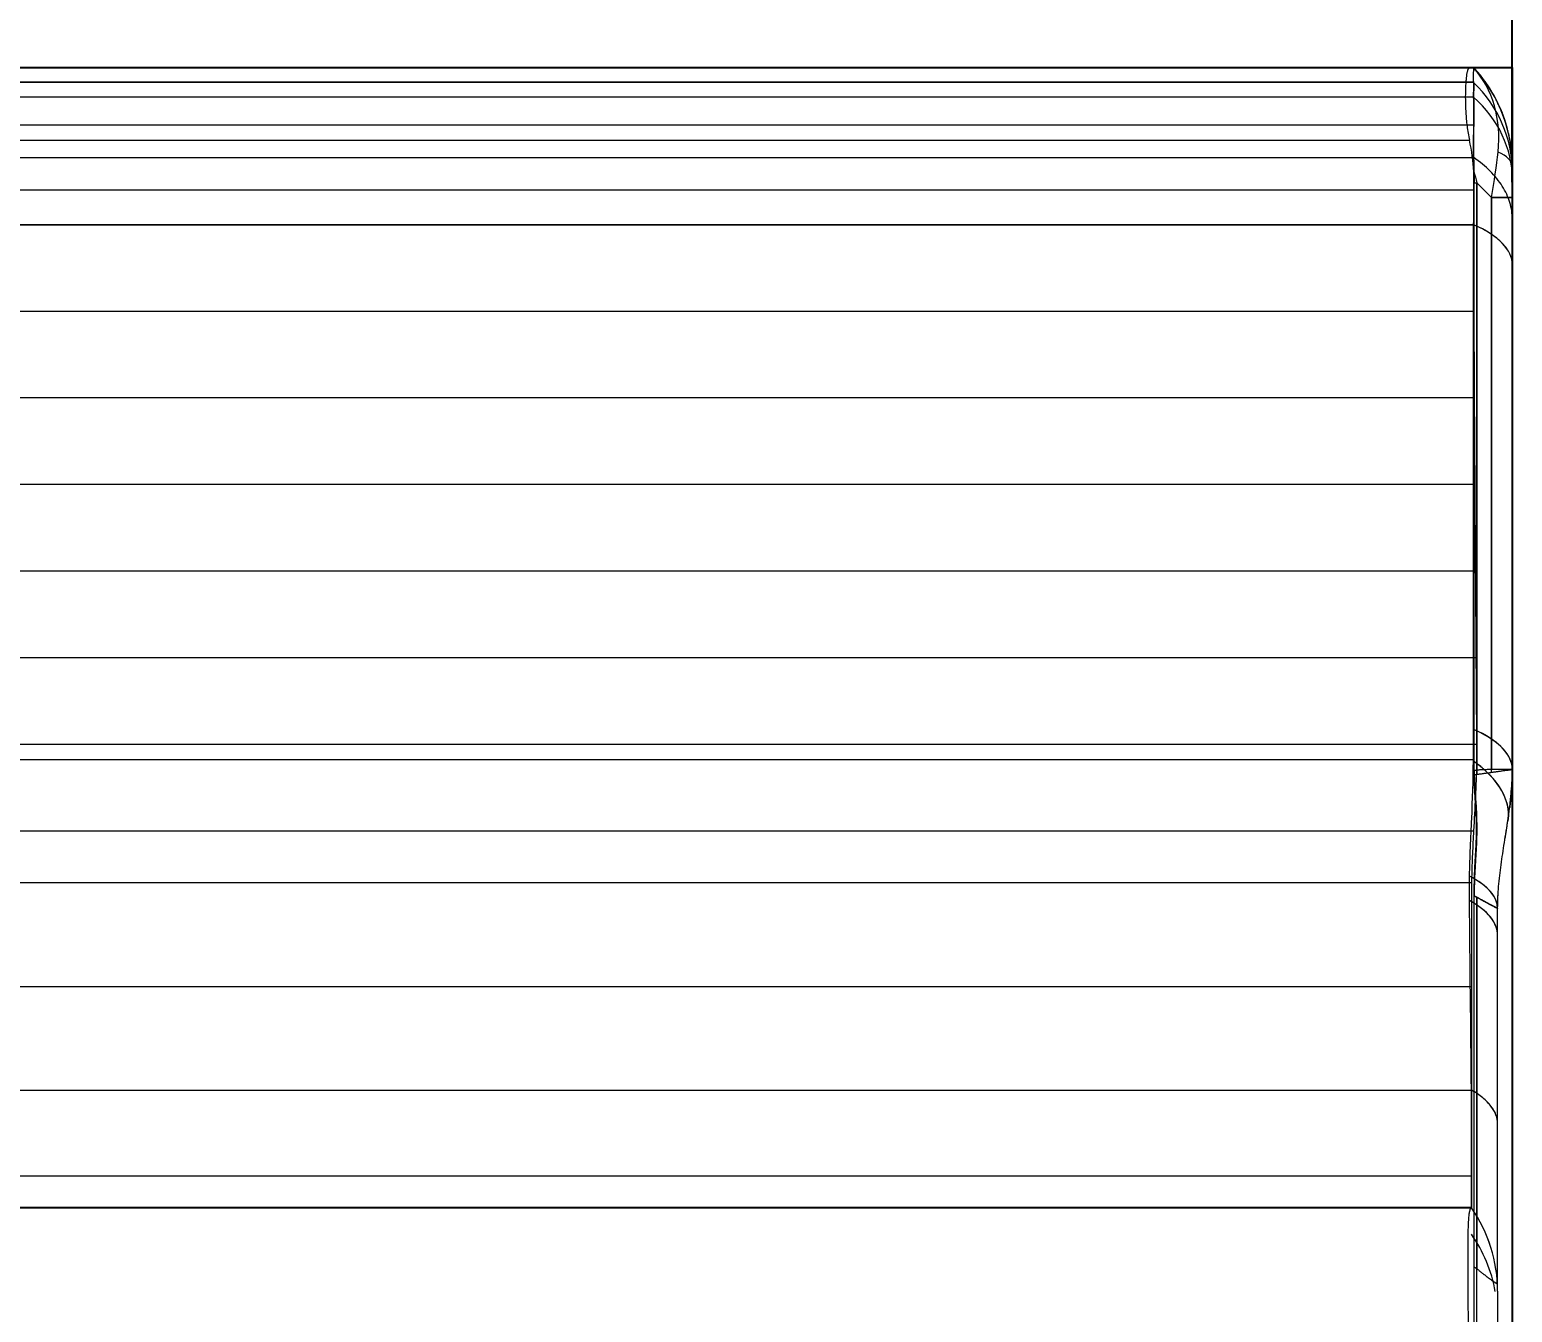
# Model space of a CAD drawing. Header units: millimetres. Extents: x 107797 to 108294, y 9317 to 9593.
# Drawn here: x 108162.21 to 108182.61, y 9541.03 to 9558.68 of the extents above; entities that cross this region are included whole.
import ezdxf

# ---------------------------------------------------------------- set-up
doc = ezdxf.new("R2010")
doc.units = ezdxf.units.MM
doc.linetypes.add('DASHED', pattern=[0])
doc.layers.add('DIM', color=4, linetype='Continuous')
doc.layers.add('PUNCH', color=2, linetype='Continuous')
doc.styles.get("Standard").update_dxf_attribs({"font": 'txt.shx', "width": 0.85, "bigfont": 'ctxt.shx'})
doc.dimstyles.new('T-2-WX', dxfattribs={"dimtxt": 2, "dimasz": 2, "dimexe": 0.5, "dimexo": 0.5, "dimgap": 0.5, "dimtad": 1, "dimtxsty": 'Standard', "dimblk": 'OPEN30', "dimcen": 0, "dimazin": 3, "dimtfac": 1, "dimtmove": 0, "dimatfit": 3, "dimldrblk": 'OPEN30', "dimlwd": -1, "dimlwe": -1})

# ---------------------------------------------------------------- blocks, each defined once
blk = doc.blocks.new('*D7580')
at = {"layer": 'Defpoints', "color": 0}
for p in [(108182.606, 9579.236), (108101.004, 9558.158), (108182.606, 9556.079)]:
    blk.add_point(p, dxfattribs=at)
at = {"layer": 'DIM', "color": 0}
for p, q in [((108101.004, 9558.658), (108101.004, 9579.736)), ((108182.606, 9556.579), (108182.606, 9579.736)), ((108103.004, 9579.236), (108180.606, 9579.236))]:
    blk.add_line(p, q, dxfattribs=at)
at = {"layer": 'DIM', "color": 0, "insert": (108139.787, 9580.926), "char_height": 2, "attachment_point": 5}
blk.add_mtext('81,6', dxfattribs=at)
blk = doc.blocks.new('_Open30')

msp = doc.modelspace()

# ---------------------------------------------------------------- linework, layer by layer
at = {"layer": 'DIM', "color": 8}
msp.add_lwpolyline([(108101.004, 9482.1), (108101.004, 9558.158), (108182.606, 9558.158), (108182.606, 9482.1)], close=True, dxfattribs=at)
at = {"layer": 'PUNCH', "color": 11, "linetype": 'Continuous', "lineweight": 13}
for p, q in [((108101.004, 9558.158), (108182.074, 9558.158)), ((108101.004, 9557.753), (108182.074, 9557.753)), ((108182.606, 9555.445), (108182.606, 9556.069)), ((108182.074, 9549.053), (108182.074, 9555.995)), ((108182.606, 9548.503), (108182.606, 9555.445)), ((108101.004, 9548.641), (108182.07, 9548.641)), ((108182.404, 9543.63), (108182.404, 9546.221)), ((108101.004, 9544.092), (108182.044, 9544.092)), ((108101.004, 9542.471), (108182.04, 9542.471)), ((108182.404, 9541.326), (108182.404, 9541.326))]:
    msp.add_line(p, q, dxfattribs=at)
at = {"layer": 'PUNCH', "color": 11, "linetype": 'DASHED', "lineweight": 13}
for p, q in [((108182.076, 9558.152), (108182.076, 9558.152)), ((108182.575, 9557.151), (108182.574, 9557.155)), ((108182.606, 9556.799), (108182.606, 9556.799)), ((108182.081, 9548.43), (108182.081, 9556.572)), ((108101.004, 9554.807), (108182.079, 9554.807)), ((108101.004, 9553.617), (108182.086, 9553.617)), ((108101.004, 9552.426), (108182.094, 9552.426)), ((108101.004, 9551.235), (108182.102, 9551.235)), ((108101.004, 9550.044), (108182.11, 9550.044)), ((108101.004, 9548.852), (108182.117, 9548.852)), ((108101.004, 9547.66), (108182.073, 9547.66)), ((108182.081, 9533.32), (108182.081, 9546.765)), ((108182.039, 9542.478), (108101.004, 9542.478)), ((108182.039, 9542.471), (108182.041, 9542.471)), ((108182.044, 9542.471), (108182.04, 9542.471))]:
    msp.add_line(p, q, dxfattribs=at)
at = {"layer": 'PUNCH', "color": 155, "linetype": 'Continuous', "lineweight": 13}
for p, q in [((108101.004, 9557.371), (108182.075, 9557.371)), ((108101.004, 9556.919), (108182.074, 9556.919)), ((108101.004, 9556.477), (108182.075, 9556.477)), ((108101.004, 9555.995), (108182.074, 9555.995)), ((108101.004, 9542.911), (108182.043, 9542.911))]:
    msp.add_line(p, q, dxfattribs=at)
at = {"layer": 'PUNCH', "color": 155, "linetype": 'DASHED', "lineweight": 13}
for p, q in [((108101.004, 9557.158), (108182.016, 9557.158)), ((108101.004, 9557.158), (108182.016, 9557.158)), ((108101.004, 9556.921), (108182.074, 9556.921)), ((108101.004, 9556.475), (108182.075, 9556.475)), ((108182.081, 9556.572), (108182.119, 9556.572)), ((108182.081, 9556.572), (108182.119, 9556.572)), ((108182.119, 9556.572), (108182.321, 9556.37)), ((108182.119, 9548.493), (108182.119, 9556.572)), ((108182.119, 9556.572), (108182.119, 9548.435)), ((108182.321, 9556.37), (108182.119, 9556.572)), ((108182.321, 9556.37), (108182.606, 9556.37)), ((108182.321, 9556.37), (108182.321, 9548.503)), ((108182.321, 9548.463), (108182.321, 9556.37)), ((108182.606, 9556.37), (108182.321, 9556.37)), ((108182.606, 9556.062), (108182.606, 9556.072)), ((108101.004, 9555.997), (108182.074, 9555.997)), ((108101.004, 9546.946), (108182.045, 9546.946)), ((108182.119, 9533.322), (108182.119, 9546.745)), ((108182.119, 9546.744), (108182.119, 9541.634)), ((108101.004, 9545.515), (108182.045, 9545.515)), ((108101.004, 9544.091), (108182.044, 9544.091)), ((108101.004, 9542.911), (108182.043, 9542.911)), ((108101.004, 9542.477), (108182.04, 9542.477))]:
    msp.add_line(p, q, dxfattribs=at)
at = {"layer": 'PUNCH', "color": 11, "linetype": 'Continuous', "lineweight": 13}
for centre, start, end in [((108180.606, 9556.799), 10.5055, 42.7902), ((108180.404, 9541.325), 360, 34.9507)]:
    msp.add_arc(centre, 2, start, end, dxfattribs=at)
at = {"layer": 'PUNCH', "color": 11, "linetype": 'DASHED', "lineweight": 13, "extrusion": (0, -3.8973e-06, 1)}
msp.add_arc((108180.404, 9540.965, 0.22), 2, 10.2328, 34.9419, dxfattribs=at)
at = {"layer": 'PUNCH', "color": 155, "linetype": 'DASHED', "lineweight": 13}
for centre, major_axis, ratio, start_param, end_param in [((108180.606, 9556.799), (-1.414, -1.414), 0.804109, 2.356194, 3.094345), ((108180.606, 9556.799), (-1.414, -1.414), 0.804109, 2.356194, 3.094345), ((108180.606, 9556.621), (-2, 0), 0.831877, 3.141593, 3.888378), ((108180.606, 9556.062), (-2, 0), 0.629325, 3.874744, 3.888385), ((108181.806, 9555.599), (-0.537, -2.28), 0.148846, 1.950782, 2.264348), ((108181.806, 9555.599), (-0.537, -2.28), 0.148846, 1.950782, 2.264348), ((108181.806, 9556.799), (-0.8, 0), 0.373513, 3.141593, 3.856526), ((108181.806, 9556.799), (-0.8, 0), 0.373513, 3.141593, 3.856526), ((108183.405, 9554), (-1.532, 4.303), 0.097939, 0.849419, 0.895481), ((108183.405, 9554), (-1.531, 4.302), 0.097936, 0.84952, 0.895576), ((108180.606, 9555.445), (-2, 0), 0.404867, 3.141593, 3.888399), ((108180.606, 9548.503), (-2, 0), 0.404867, 3.141593, 3.856041), ((108180.404, 9546.591), (-2, 0), 0.374887, 3.141592, 3.749121), ((108180.404, 9546.221), (-2, 0), 0.404867, 3.141593, 3.751718)]:
    msp.add_ellipse(centre, major_axis=major_axis, ratio=ratio, start_param=start_param, end_param=end_param, dxfattribs=at)
at = {"layer": 'PUNCH', "color": 11, "linetype": 'DASHED', "lineweight": 13}
for centre, major_axis, ratio, start_param, end_param in [((108180.606, 9556.799), (-1.865, -0.724), 1, 3.474664, 3.51847), ((108180.606, 9556.727), (-2, 0), 0.902322, 3.141593, 3.888399), ((108178.969, 9558.436), (-2.771, 2.771), 0.510274, 3.659502, 3.817139), ((108178.969, 9558.436), (-2.771, 2.771), 0.510274, 3.659487, 3.817143), ((108180.606, 9556.799), (-1.865, -0.724), 1, 2.900688, 2.925421), ((108180.581, 9327.83), (-0.018, -333.983), 0.006069, 2.313174, 2.318021), ((108180.61, 9362.359), (-0.002, 284.424), 0.00702, 5.444248, 5.44989), ((108180.606, 9378.243), (0, -260.487), 0.007679, 2.297099, 2.303232), ((108180.611, 9386.524), (-0.003, 248.239), 0.008037, 5.431501, 5.437898), ((108180.605, 9387.178), (-0.001, -246.984), 0.008102, 2.285417, 2.290844), ((108180.568, 9548.104), (-1.979, 0.29), 0.513016, 3.141592, 3.8944), ((108180.404, 9541.326), (-2, 0), 1, 3.141599, 3.751439)]:
    msp.add_ellipse(centre, major_axis=major_axis, ratio=ratio, start_param=start_param, end_param=end_param, dxfattribs=at)
at = {"layer": 'PUNCH', "color": 155, "linetype": 'Continuous', "lineweight": 13}
for centre, major_axis, ratio, end_param in [((108180.606, 9548.503), (2, 0), 0.404867, 0.746815), ((108180.568, 9548.104), (1.979, -0.29), 0.512947, 0.787008), ((108180.404, 9546.591), (2, 0), 0.374938, 0.632399), ((108180.404, 9546.221), (2, 0), 0.404867, 0.633374)]:
    msp.add_ellipse(centre, major_axis=major_axis, ratio=ratio, start_param=0, end_param=end_param, dxfattribs=at)
at = {"layer": 'PUNCH', "color": 11, "linetype": 'Continuous', "lineweight": 13}
msp.add_ellipse((108180.404, 9465.415), major_axis=(0, -137.333), ratio=0.014564, start_param=2.180828, end_param=2.20419, dxfattribs=at)
at = {"layer": 'PUNCH', "color": 11, "linetype": 'DASHED', "lineweight": 13}
for points, knots in [([(108182.033, 9558.158), (108182.021, 9558.158), (108182.01, 9558.152), (108181.998, 9558.133), (108181.994, 9558.125), (108181.989, 9558.111), (108181.987, 9558.106), (108181.984, 9558.095), (108181.983, 9558.089), (108181.976, 9558.057), (108181.972, 9558.027), (108181.968, 9557.981), (108181.967, 9557.972), (108181.966, 9557.952), (108181.965, 9557.942), (108181.963, 9557.911), (108181.962, 9557.889), (108181.96, 9557.819), (108181.959, 9557.769), (108181.96, 9557.7), (108181.96, 9557.686), (108181.961, 9557.657), (108181.962, 9557.614), (108181.965, 9557.541), (108181.97, 9557.479), (108181.976, 9557.416), (108181.979, 9557.384), (108181.991, 9557.287), (108182.002, 9557.223), (108182.016, 9557.158)], [0, 0, 0, 0, 0.125, 0.125, 0.1875, 0.1875, 0.21875, 0.21875, 0.25, 0.25, 0.375, 0.375, 0.40625, 0.40625, 0.4375, 0.4375, 0.5, 0.5, 0.625, 0.625, 0.65625, 0.65625, 0.6875, 0.75, 0.8125, 0.8125, 0.875, 0.875, 1, 1, 1, 1]), ([(108182.575, 9557.153), (108182.558, 9557.246), (108182.535, 9557.338), (108182.475, 9557.518), (108182.439, 9557.606), (108182.354, 9557.776), (108182.306, 9557.858), (108182.198, 9558.014), (108182.138, 9558.088), (108182.074, 9558.158)], [0, 0, 0, 0, 0.25, 0.25, 0.5, 0.5, 0.75, 0.75, 1, 1, 1, 1]), ([(108182.075, 9557.72), (108182.075, 9557.672), (108182.075, 9557.621), (108182.075, 9557.505), (108182.075, 9557.438), (108182.073, 9557.231), (108182.072, 9557.082), (108182.074, 9556.921)], [0, 0, 0, 0, 0.215904, 0.215904, 0.477269, 0.477269, 1, 1, 1, 1]), ([(108182.114, 9548.586), (108182.111, 9548.432), (108182.105, 9548.277), (108182.09, 9547.969), (108182.082, 9547.815), (108182.073, 9547.66)], [0, 0, 0, 0, 0.5, 0.5, 1, 1, 1, 1]), ([(108182.081, 9548.491), (108182.082, 9548.419), (108182.085, 9548.347), (108182.093, 9548.203), (108182.099, 9548.131), (108182.108, 9547.988), (108182.112, 9547.916), (108182.116, 9547.772), (108182.117, 9547.7), (108182.115, 9547.556), (108182.113, 9547.484), (108182.105, 9547.34), (108182.101, 9547.268), (108182.092, 9547.124), (108182.088, 9547.052), (108182.084, 9546.944), (108182.083, 9546.908), (108182.082, 9546.835), (108182.081, 9546.799), (108182.081, 9546.763)], [0, 0, 0, 0, 0.125, 0.125, 0.25, 0.25, 0.375, 0.375, 0.5, 0.5, 0.625, 0.625, 0.75, 0.75, 0.875, 0.875, 0.9375, 0.9375, 1, 1, 1, 1]), ([(108182.606, 9548.493), (108182.606, 9548.493), (108182.606, 9548.495), (108182.606, 9548.496), (108182.606, 9548.498), (108182.606, 9548.498), (108182.606, 9548.499), (108182.606, 9548.5), (108182.606, 9548.501), (108182.606, 9548.502), (108182.606, 9548.503), (108182.606, 9548.504)], [0, 0, 0, 0, 0.086685, 0.24461, 0.294632, 0.346513, 0.40971, 0.488909, 0.623332, 0.793239, 1, 1, 1, 1]), ([(108182.081, 9546.763), (108182.081, 9546.798), (108182.082, 9546.833), (108182.083, 9546.902), (108182.083, 9546.937), (108182.086, 9547.041), (108182.089, 9547.111), (108182.096, 9547.25), (108182.101, 9547.319), (108182.108, 9547.458), (108182.111, 9547.528), (108182.114, 9547.667), (108182.114, 9547.736), (108182.11, 9547.875), (108182.106, 9547.944), (108182.097, 9548.083), (108182.092, 9548.152), (108182.084, 9548.291), (108182.081, 9548.36), (108182.081, 9548.43)], [0, 0, 0, 0, 0.0625, 0.0625, 0.125, 0.125, 0.25, 0.25, 0.375, 0.375, 0.5, 0.5, 0.625, 0.625, 0.75, 0.75, 0.875, 0.875, 1, 1, 1, 1]), ([(108182.502, 9547.525), (108182.503, 9547.532), (108182.507, 9547.56), (108182.515, 9547.606), (108182.524, 9547.664), (108182.533, 9547.721), (108182.541, 9547.776), (108182.549, 9547.83), (108182.557, 9547.882), (108182.563, 9547.932), (108182.57, 9547.981), (108182.576, 9548.029), (108182.581, 9548.074), (108182.585, 9548.119), (108182.59, 9548.161), (108182.593, 9548.203), (108182.596, 9548.242), (108182.599, 9548.28), (108182.601, 9548.317), (108182.603, 9548.352), (108182.604, 9548.376), (108182.604, 9548.389), (108182.604, 9548.39)], [0, 0, 0, 0, 0.026365, 0.095879, 0.163564, 0.229396, 0.293365, 0.355467, 0.415708, 0.474097, 0.530641, 0.58535, 0.638228, 0.689276, 0.738487, 0.785856, 0.831376, 0.875044, 0.916857, 0.956818, 0.994928, 1, 1, 1, 1]), ([(108182.58, 9548.067), (108182.58, 9548.066), (108182.58, 9548.065), (108182.576, 9548.036), (108182.573, 9548.008), (108182.57, 9547.981)], [0, 0, 0, 0, 0.037403, 0.037403, 1, 1, 1, 1]), ([(108182.073, 9547.66), (108182.068, 9547.554), (108182.062, 9547.447), (108182.052, 9547.233), (108182.049, 9547.126), (108182.046, 9547.019)], [0, 0, 0, 0, 0.5, 0.5, 1, 1, 1, 1]), ([(108182.044, 9544.091), (108182.044, 9543.971), (108182.043, 9543.856), (108182.043, 9543.635), (108182.043, 9543.53), (108182.043, 9543.405), (108182.043, 9543.381), (108182.043, 9543.332), (108182.043, 9543.308), (108182.043, 9543.238), (108182.043, 9543.193), (108182.043, 9543.063), (108182.043, 9542.984), (108182.043, 9542.911)], [0, 0, 0, 0, 0.25, 0.25, 0.5, 0.5, 0.5625, 0.5625, 0.625, 0.625, 0.75, 0.75, 1, 1, 1, 1]), ([(108182.043, 9542.911), (108182.043, 9542.839), (108182.043, 9542.776), (108182.043, 9542.667), (108182.043, 9542.621), (108182.043, 9542.574), (108182.043, 9542.566), (108182.044, 9542.549), (108182.044, 9542.541), (108182.044, 9542.52), (108182.044, 9542.508), (108182.044, 9542.48), (108182.044, 9542.471), (108182.044, 9542.471)], [0, 0, 0, 0, 0.25, 0.25, 0.5, 0.5, 0.5625, 0.5625, 0.625, 0.625, 0.75, 0.75, 1, 1, 1, 1]), ([(108182.081, 9541.661), (108182.085, 9541.658), (108182.094, 9541.652), (108182.106, 9541.643), (108182.114, 9541.638), (108182.118, 9541.635)], [0, 0, 0, 0, 0.333924, 0.667275, 1, 1, 1, 1]), ([(108182.404, 9541.42), (108182.404, 9541.42), (108182.404, 9541.42), (108182.404, 9541.42), (108182.403, 9541.421), (108182.401, 9541.422), (108182.399, 9541.423), (108182.397, 9541.424), (108182.394, 9541.426), (108182.391, 9541.428), (108182.388, 9541.43), (108182.384, 9541.433), (108182.38, 9541.436), (108182.375, 9541.439), (108182.371, 9541.442), (108182.365, 9541.446), (108182.36, 9541.45), (108182.354, 9541.454), (108182.347, 9541.458), (108182.341, 9541.463), (108182.334, 9541.468), (108182.326, 9541.473), (108182.319, 9541.479), (108182.311, 9541.485), (108182.303, 9541.491), (108182.294, 9541.497), (108182.285, 9541.503), (108182.276, 9541.51), (108182.266, 9541.517), (108182.257, 9541.525), (108182.247, 9541.533), (108182.236, 9541.54), (108182.225, 9541.549), (108182.215, 9541.557), (108182.203, 9541.566), (108182.192, 9541.575), (108182.18, 9541.584), (108182.168, 9541.594), (108182.156, 9541.603), (108182.144, 9541.614), (108182.131, 9541.624), (108182.123, 9541.631), (108182.118, 9541.635)], [0, 0, 0, 0, 0.02459, 0.049098, 0.073536, 0.097914, 0.122241, 0.146529, 0.170787, 0.195024, 0.219251, 0.243476, 0.26771, 0.29196, 0.316236, 0.340546, 0.364899, 0.389303, 0.413766, 0.438292, 0.462884, 0.487544, 0.512273, 0.537074, 0.561949, 0.586901, 0.611934, 0.63705, 0.662253, 0.687547, 0.712936, 0.738423, 0.764014, 0.789714, 0.815527, 0.841459, 0.867516, 0.893707, 0.920043, 0.946534, 0.973185, 1, 1, 1, 1])]:
    msp.add_open_spline(points, degree=3, knots=knots, dxfattribs=at)
at = {"layer": 'PUNCH', "color": 11, "linetype": 'Continuous', "lineweight": 13}
for points, knots in [([(108182.074, 9557.957), (108182.072, 9558.012), (108182.072, 9558.056), (108182.074, 9558.104), (108182.075, 9558.118), (108182.076, 9558.139), (108182.076, 9558.147), (108182.076, 9558.152)], [0, 0, 0, 0, 0.5, 0.5, 0.75, 0.75, 1, 1, 1, 1]), ([(108182.075, 9557.371), (108182.075, 9557.441), (108182.075, 9557.507), (108182.076, 9557.635), (108182.075, 9557.695), (108182.074, 9557.753)], [0, 0, 0, 0, 0.5, 0.5, 1, 1, 1, 1]), ([(108182.606, 9556.069), (108182.606, 9556.147), (108182.595, 9556.224), (108182.549, 9556.377), (108182.514, 9556.452), (108182.423, 9556.597), (108182.367, 9556.667), (108182.235, 9556.799), (108182.159, 9556.861), (108182.075, 9556.918)], [0, 0, 0, 0, 0.25, 0.25, 0.5, 0.5, 0.75, 0.75, 1, 1, 1, 1]), ([(108182.606, 9556.799), (108182.606, 9556.798), (108182.606, 9556.797), (108182.606, 9556.792), (108182.606, 9556.789), (108182.606, 9556.785), (108182.606, 9556.782), (108182.606, 9556.78), (108182.606, 9556.78), (108182.606, 9556.779), (108182.606, 9556.779), (108182.606, 9556.778), (108182.606, 9556.776), (108182.606, 9556.771), (108182.606, 9556.767), (108182.606, 9556.752), (108182.606, 9556.742), (108182.606, 9556.719), (108182.606, 9556.707), (108182.606, 9556.669), (108182.606, 9556.641), (108182.606, 9556.581), (108182.606, 9556.549), (108182.606, 9556.482), (108182.606, 9556.448), (108182.606, 9556.377), (108182.606, 9556.34), (108182.606, 9556.231), (108182.606, 9556.156), (108182.606, 9556.079)], [0, 0, 0, 0, 0.031588, 0.031588, 0.063175, 0.063175, 0.078969, 0.082917, 0.082917, 0.084892, 0.084892, 0.086866, 0.094763, 0.094763, 0.12635, 0.12635, 0.189526, 0.189526, 0.252701, 0.252701, 0.379051, 0.379051, 0.505402, 0.505402, 0.631752, 0.631752, 0.758102, 0.758102, 1, 1, 1, 1]), ([(108182.07, 9548.641), (108182.071, 9548.71), (108182.072, 9548.779), (108182.074, 9548.916), (108182.074, 9548.985), (108182.074, 9549.053)], [0, 0, 0, 0, 0.5, 0.5, 1, 1, 1, 1]), ([(108182.018, 9547.034), (108182.02, 9547.166), (108182.024, 9547.298), (108182.035, 9547.562), (108182.041, 9547.694), (108182.059, 9548.09), (108182.069, 9548.354), (108182.07, 9548.618)], [0, 0, 0, 0, 0.25, 0.25, 0.5, 0.5, 1, 1, 1, 1]), ([(108182.547, 9547.814), (108182.555, 9547.868), (108182.562, 9547.923), (108182.573, 9548.007), (108182.576, 9548.035), (108182.583, 9548.092), (108182.586, 9548.121), (108182.594, 9548.207), (108182.598, 9548.265), (108182.603, 9548.354), (108182.605, 9548.398), (108182.606, 9548.451), (108182.606, 9548.473), (108182.606, 9548.488), (108182.606, 9548.496), (108182.606, 9548.503)], [0, 0, 0, 0, 0.25, 0.25, 0.375, 0.375, 0.5, 0.5, 0.75, 0.75, 0.875, 0.9375, 0.96875, 0.96875, 1, 1, 1, 1]), ([(108182.606, 9548.474), (108182.606, 9548.474), (108182.606, 9548.475), (108182.606, 9548.479), (108182.606, 9548.484), (108182.606, 9548.488), (108182.606, 9548.491), (108182.606, 9548.492), (108182.606, 9548.493)], [0, 0, 0, 0, 0.01778, 0.283947, 0.523042, 0.733464, 0.915209, 1, 1, 1, 1]), ([(108182.604, 9548.383), (108182.604, 9548.383), (108182.604, 9548.386), (108182.604, 9548.391), (108182.605, 9548.397), (108182.605, 9548.4), (108182.605, 9548.402)], [0, 0, 0, 0, 0.078531, 0.396348, 0.748255, 1, 1, 1, 1]), ([(108182.404, 9546.591), (108182.404, 9546.604), (108182.404, 9546.617), (108182.405, 9546.642), (108182.405, 9546.68), (108182.407, 9546.718), (108182.41, 9546.793), (108182.414, 9546.843), (108182.426, 9546.993), (108182.438, 9547.092), (108182.465, 9547.292), (108182.481, 9547.393), (108182.514, 9547.599), (108182.531, 9547.705), (108182.547, 9547.814)], [0, 0, 0, 0, 0.03125, 0.03125, 0.0625, 0.125, 0.125, 0.25, 0.25, 0.5, 0.5, 0.75, 0.75, 1, 1, 1, 1]), ([(108182.404, 9546.591), (108182.404, 9546.598), (108182.404, 9546.612), (108182.405, 9546.633), (108182.405, 9546.654), (108182.405, 9546.676), (108182.406, 9546.698), (108182.407, 9546.721), (108182.408, 9546.743), (108182.409, 9546.767), (108182.41, 9546.786), (108182.411, 9546.797), (108182.411, 9546.8)], [0, 0, 0, 0, 0.098506, 0.198869, 0.3011, 0.405214, 0.511222, 0.61914, 0.728979, 0.840753, 0.954473, 1, 1, 1, 1]), ([(108182.043, 9542.911), (108182.043, 9542.983), (108182.043, 9543.062), (108182.043, 9543.234), (108182.043, 9543.327), (108182.044, 9543.451), (108182.044, 9543.477), (108182.044, 9543.529), (108182.044, 9543.555), (108182.044, 9543.634), (108182.044, 9543.689), (108182.044, 9543.855), (108182.044, 9543.971), (108182.044, 9544.092)], [0, 0, 0, 0, 0.25, 0.25, 0.5, 0.5, 0.5625, 0.5625, 0.625, 0.625, 0.75, 0.75, 1, 1, 1, 1]), ([(108182.404, 9541.326), (108182.404, 9541.328), (108182.404, 9541.356), (108182.404, 9541.431), (108182.404, 9541.538), (108182.404, 9541.669), (108182.404, 9541.849), (108182.404, 9542.054), (108182.404, 9542.167), (108182.404, 9542.351), (108182.404, 9542.447), (108182.404, 9542.549), (108182.404, 9542.618), (108182.404, 9542.653), (108182.404, 9542.831), (108182.404, 9542.981), (108182.404, 9543.295), (108182.404, 9543.459), (108182.404, 9543.63)], [0, 0, 0, 0, 0.113906, 0.240491, 0.240491, 0.367076, 0.49366, 0.49366, 0.620245, 0.620245, 0.683538, 0.715184, 0.715184, 0.74683, 0.74683, 0.873415, 0.873415, 1, 1, 1, 1]), ([(108182.044, 9542.471), (108182.044, 9542.471), (108182.043, 9542.481), (108182.043, 9542.518), (108182.043, 9542.546), (108182.043, 9542.592), (108182.043, 9542.602), (108182.043, 9542.623), (108182.043, 9542.634), (108182.043, 9542.669), (108182.043, 9542.694), (108182.043, 9542.776), (108182.043, 9542.839), (108182.043, 9542.911)], [0, 0, 0, 0, 0.25, 0.25, 0.5, 0.5, 0.5625, 0.5625, 0.625, 0.625, 0.75, 0.75, 1, 1, 1, 1]), ([(108182.04, 9542.471), (108182.036, 9542.471), (108182.031, 9542.467), (108182.023, 9542.451), (108182.019, 9542.439), (108182.014, 9542.415), (108182.011, 9542.402), (108182.009, 9542.386), (108182.008, 9542.375), (108182.007, 9542.369), (108182.004, 9542.339), (108182.002, 9542.312), (108181.999, 9542.249), (108181.996, 9542.18), (108181.994, 9542.096), (108181.993, 9542.039), (108181.993, 9542.027), (108181.993, 9542.003), (108181.993, 9541.991), (108181.993, 9541.954), (108181.992, 9541.929), (108181.992, 9541.851), (108181.992, 9541.796), (108181.992, 9541.681), (108181.992, 9541.621), (108181.992, 9541.526), (108181.992, 9541.494), (108181.992, 9541.428), (108181.992, 9541.394), (108181.993, 9541.292), (108181.995, 9541.151), (108181.997, 9541.004), (108182, 9540.854), (108182.002, 9540.777), (108182.006, 9540.659), (108182.007, 9540.619), (108182.01, 9540.539), (108182.011, 9540.499), (108182.017, 9540.379), (108182.02, 9540.298), (108182.029, 9540.135), (108182.033, 9540.054), (108182.037, 9539.971)], [0, 0, 0, 0, 0.0625, 0.0625, 0.125, 0.125, 0.15625, 0.171875, 0.171875, 0.1875, 0.1875, 0.25, 0.25, 0.3125, 0.375, 0.375, 0.390625, 0.390625, 0.40625, 0.40625, 0.4375, 0.4375, 0.5, 0.5, 0.5625, 0.5625, 0.59375, 0.59375, 0.625, 0.625, 0.6875, 0.75, 0.75, 0.8125, 0.8125, 0.84375, 0.84375, 0.875, 0.875, 0.9375, 0.9375, 1, 1, 1, 1]), ([(108182.404, 9541.325), (108182.404, 9541.325), (108182.404, 9541.324), (108182.404, 9541.321), (108182.404, 9541.318), (108182.404, 9541.308), (108182.404, 9541.299), (108182.404, 9541.277), (108182.404, 9541.265), (108182.404, 9541.243), (108182.404, 9541.235), (108182.404, 9541.218), (108182.404, 9541.209), (108182.404, 9541.163), (108182.404, 9541.118), (108182.404, 9541.052), (108182.404, 9541.038), (108182.404, 9541.009), (108182.404, 9540.994), (108182.404, 9540.948), (108182.404, 9540.915), (108182.404, 9540.812), (108182.404, 9540.737), (108182.404, 9540.634), (108182.404, 9540.613), (108182.404, 9540.571), (108182.404, 9540.549), (108182.404, 9540.484), (108182.404, 9540.44), (108182.404, 9540.35), (108182.404, 9540.304), (108182.404, 9540.211), (108182.404, 9540.164), (108182.404, 9540.068), (108182.404, 9540.02), (108182.404, 9539.948), (108182.404, 9539.923), (108182.404, 9539.875), (108182.404, 9539.85), (108182.404, 9539.825)], [0, 0, 0, 0, 0.03125, 0.03125, 0.0625, 0.0625, 0.125, 0.125, 0.1875, 0.1875, 0.21875, 0.21875, 0.25, 0.25, 0.375, 0.375, 0.40625, 0.40625, 0.4375, 0.4375, 0.5, 0.5, 0.625, 0.625, 0.65625, 0.65625, 0.6875, 0.6875, 0.75, 0.75, 0.8125, 0.8125, 0.875, 0.875, 0.9375, 0.9375, 0.96875, 0.96875, 1, 1, 1, 1])]:
    msp.add_open_spline(points, degree=3, knots=knots, dxfattribs=at)
at = {"layer": 'PUNCH', "color": 11, "linetype": 'DASHED', "lineweight": 13}
for points in [[(108182.074, 9558.158), (108182.075, 9558.157), (108182.075, 9558.155), (108182.076, 9558.152)], [(108182.074, 9557.954), (108165.118, 9557.954), (108117.961, 9557.954), (108101.004, 9557.954)], [(108182.074, 9557.965), (108182.074, 9557.961), (108182.074, 9557.958), (108182.074, 9557.954)], [(108182.074, 9557.954), (108182.074, 9557.954), (108182.074, 9557.954), (108182.074, 9557.953)], [(108182.074, 9557.953), (108182.075, 9557.895), (108182.074, 9557.828), (108182.074, 9557.753)], [(108182.074, 9557.753), (108182.074, 9557.752), (108182.074, 9557.751), (108182.074, 9557.751)], [(108182.074, 9557.751), (108182.074, 9557.745), (108182.074, 9557.739), (108182.075, 9557.732)], [(108182.074, 9556.917), (108182.076, 9556.776), (108182.076, 9556.629), (108182.075, 9556.475)], [(108182.077, 9556.729), (108182.08, 9556.676), (108182.081, 9556.624), (108182.081, 9556.572)], [(108182.081, 9556.572), (108182.081, 9556.624), (108182.08, 9556.676), (108182.077, 9556.728)], [(108182.075, 9556.475), (108182.074, 9556.321), (108182.073, 9556.162), (108182.074, 9555.997)], [(108182.074, 9555.997), (108182.074, 9555.996), (108182.074, 9555.995), (108182.074, 9555.995)], [(108182.117, 9549.034), (108182.118, 9548.973), (108182.118, 9548.913), (108182.117, 9548.852)], [(108182.117, 9548.852), (108182.116, 9548.763), (108182.115, 9548.675), (108182.114, 9548.586)], [(108182.554, 9547.867), (108182.552, 9547.849), (108182.549, 9547.831), (108182.547, 9547.814)], [(108182.547, 9547.814), (108182.546, 9547.807), (108182.545, 9547.801), (108182.544, 9547.795)], [(108182.045, 9546.946), (108182.044, 9546.859), (108182.043, 9546.772), (108182.044, 9546.685)], [(108182.046, 9547.019), (108182.046, 9546.995), (108182.046, 9546.97), (108182.045, 9546.946)], [(108182.044, 9546.685), (108182.045, 9546.294), (108182.045, 9545.904), (108182.045, 9545.515)], [(108182.045, 9545.515), (108182.044, 9545.041), (108182.044, 9544.566), (108182.044, 9544.091)], [(108182.044, 9542.471), (108182.039, 9542.478), (108182.037, 9542.48), (108182.04, 9542.477)]]:
    msp.add_open_spline(points, degree=3, dxfattribs=at)
at = {"layer": 'PUNCH', "color": 11, "linetype": 'Continuous', "lineweight": 13}
for points in [[(108182.076, 9558.152), (108182.075, 9558.155), (108182.075, 9558.157), (108182.074, 9558.158)], [(108182.074, 9558.158), (108182.074, 9558.158), (108182.074, 9558.158), (108182.074, 9558.158)], [(108182.074, 9557.957), (108165.118, 9557.957), (108117.961, 9557.957), (108101.004, 9557.957)], [(108182.074, 9557.753), (108182.074, 9557.829), (108182.075, 9557.897), (108182.074, 9557.957)], [(108182.074, 9556.919), (108182.073, 9557.08), (108182.074, 9557.231), (108182.075, 9557.371)], [(108182.589, 9557.058), (108182.585, 9557.09), (108182.581, 9557.121), (108182.575, 9557.153)], [(108182.606, 9556.799), (108182.606, 9556.886), (108182.601, 9556.972), (108182.589, 9557.058)], [(108182.075, 9556.477), (108182.075, 9556.631), (108182.074, 9556.778), (108182.075, 9556.918)], [(108182.074, 9555.995), (108182.075, 9556.161), (108182.075, 9556.321), (108182.075, 9556.477)], [(108182.07, 9548.618), (108182.07, 9548.626), (108182.07, 9548.634), (108182.07, 9548.641)], [(108182.016, 9546.7), (108182.015, 9546.812), (108182.016, 9546.923), (108182.018, 9547.034)], [(108182.404, 9546.221), (108182.404, 9546.344), (108182.404, 9546.467), (108182.404, 9546.591)], [(108182.044, 9544.092), (108182.044, 9544.092), (108182.044, 9544.092), (108182.044, 9544.092)], [(108182.044, 9542.471), (108182.044, 9542.471), (108182.042, 9542.471), (108182.04, 9542.471)]]:
    msp.add_open_spline(points, degree=3, dxfattribs=at)
at = {"layer": 'PUNCH', "color": 155, "linetype": 'DASHED', "lineweight": 13}
for points, knots in [([(108182.547, 9557.282), (108182.545, 9557.289), (108182.541, 9557.305), (108182.534, 9557.331), (108182.526, 9557.359), (108182.517, 9557.388), (108182.508, 9557.416), (108182.499, 9557.443), (108182.49, 9557.471), (108182.48, 9557.498), (108182.47, 9557.524), (108182.459, 9557.55), (108182.448, 9557.576), (108182.437, 9557.602), (108182.426, 9557.627), (108182.415, 9557.651), (108182.403, 9557.676), (108182.391, 9557.7), (108182.379, 9557.723), (108182.366, 9557.747), (108182.354, 9557.769), (108182.341, 9557.792), (108182.328, 9557.814), (108182.315, 9557.836), (108182.302, 9557.857), (108182.288, 9557.878), (108182.275, 9557.899), (108182.261, 9557.919), (108182.247, 9557.939), (108182.233, 9557.959), (108182.219, 9557.978), (108182.205, 9557.997), (108182.191, 9558.016), (108182.177, 9558.034), (108182.162, 9558.052), (108182.148, 9558.07), (108182.134, 9558.087), (108182.119, 9558.104), (108182.105, 9558.12), (108182.09, 9558.136), (108182.08, 9558.147), (108182.076, 9558.152)], [0, 0, 0, 0, 0.020607, 0.050646, 0.080455, 0.110033, 0.139381, 0.168497, 0.197384, 0.226039, 0.254464, 0.282658, 0.310622, 0.338355, 0.365857, 0.393129, 0.42017, 0.44698, 0.47356, 0.499909, 0.526028, 0.551916, 0.577573, 0.603, 0.628196, 0.653162, 0.677897, 0.702402, 0.726677, 0.75072, 0.774534, 0.798117, 0.82147, 0.844592, 0.867484, 0.890146, 0.912577, 0.934778, 0.956749, 0.97849, 1, 1, 1, 1]), ([(108182.589, 9557.058), (108182.588, 9557.069), (108182.585, 9557.09), (108182.58, 9557.121), (108182.575, 9557.152), (108182.571, 9557.175), (108182.568, 9557.188), (108182.567, 9557.191)], [0, 0, 0, 0, 0.236435, 0.471162, 0.70418, 0.935488, 1, 1, 1, 1]), ([(108182.081, 9548.491), (108182.086, 9548.491), (108182.094, 9548.492), (108182.106, 9548.493), (108182.115, 9548.493), (108182.119, 9548.493)], [0, 0, 0, 0, 0.342161, 0.675515, 1, 1, 1, 1]), ([(108182.321, 9548.503), (108182.312, 9548.502), (108182.304, 9548.502), (108182.287, 9548.501), (108182.279, 9548.501), (108182.254, 9548.5), (108182.237, 9548.499), (108182.203, 9548.497), (108182.186, 9548.497), (108182.152, 9548.495), (108182.136, 9548.494), (108182.119, 9548.493)], [0, 0, 0, 0, 0.125, 0.125, 0.25, 0.25, 0.5, 0.5, 0.75, 0.75, 1, 1, 1, 1]), ([(108182.606, 9548.503), (108182.606, 9548.503), (108182.606, 9548.503), (108182.604, 9548.503), (108182.602, 9548.503), (108182.599, 9548.503), (108182.594, 9548.503), (108182.589, 9548.503), (108182.584, 9548.503), (108182.578, 9548.503), (108182.571, 9548.503), (108182.564, 9548.503), (108182.556, 9548.503), (108182.548, 9548.503), (108182.54, 9548.503), (108182.529, 9548.503), (108182.513, 9548.503), (108182.491, 9548.503), (108182.468, 9548.503), (108182.446, 9548.503), (108182.429, 9548.503), (108182.417, 9548.503), (108182.405, 9548.503), (108182.392, 9548.503), (108182.378, 9548.503), (108182.365, 9548.503), (108182.35, 9548.503), (108182.336, 9548.503), (108182.326, 9548.503), (108182.321, 9548.503)], [0, 0, 0, 0, 0.042066, 0.083143, 0.12323, 0.162329, 0.200441, 0.237565, 0.273704, 0.308865, 0.343063, 0.376309, 0.408615, 0.439993, 0.470452, 0.500004, 0.56107, 0.62303, 0.685971, 0.749986, 0.777241, 0.804594, 0.83206, 0.859651, 0.887382, 0.915267, 0.943323, 0.971562, 1, 1, 1, 1]), ([(108182.321, 9548.463), (108182.327, 9548.464), (108182.341, 9548.466), (108182.36, 9548.469), (108182.379, 9548.472), (108182.396, 9548.474), (108182.412, 9548.476), (108182.428, 9548.479), (108182.447, 9548.481), (108182.468, 9548.484), (108182.492, 9548.488), (108182.514, 9548.491), (108182.528, 9548.493), (108182.537, 9548.494), (108182.541, 9548.494), (108182.545, 9548.495), (108182.549, 9548.495), (108182.553, 9548.496), (108182.557, 9548.496), (108182.561, 9548.497), (108182.564, 9548.497), (108182.568, 9548.498), (108182.571, 9548.498), (108182.574, 9548.499), (108182.578, 9548.499), (108182.581, 9548.5), (108182.583, 9548.5), (108182.586, 9548.5), (108182.589, 9548.501), (108182.591, 9548.501), (108182.594, 9548.501), (108182.596, 9548.502), (108182.598, 9548.502), (108182.599, 9548.502), (108182.601, 9548.502), (108182.602, 9548.503), (108182.604, 9548.503), (108182.605, 9548.503), (108182.605, 9548.503), (108182.606, 9548.503), (108182.606, 9548.503), (108182.606, 9548.503), (108182.606, 9548.503)], [0, 0, 0, 0, 0.038726, 0.076577, 0.113599, 0.149875, 0.185434, 0.220293, 0.254431, 0.315568, 0.380469, 0.441729, 0.50576, 0.5204, 0.535186, 0.55012, 0.565207, 0.580448, 0.595846, 0.611406, 0.627131, 0.643024, 0.65909, 0.675333, 0.691757, 0.708366, 0.725165, 0.742159, 0.759353, 0.776744, 0.79433, 0.812109, 0.830078, 0.848234, 0.866576, 0.885101, 0.903807, 0.922693, 0.941756, 0.960996, 0.980411, 1, 1, 1, 1]), ([(108182.081, 9548.43), (108182.088, 9548.431), (108182.1, 9548.432), (108182.112, 9548.434), (108182.119, 9548.435)], [0, 0, 0, 0, 0.498603, 1, 1, 1, 1]), ([(108182.119, 9548.435), (108182.136, 9548.437), (108182.152, 9548.44), (108182.186, 9548.445), (108182.203, 9548.447), (108182.237, 9548.452), (108182.253, 9548.454), (108182.287, 9548.459), (108182.304, 9548.461), (108182.321, 9548.463)], [0, 0, 0, 0, 0.25, 0.25, 0.5, 0.5, 0.75, 0.75, 1, 1, 1, 1]), ([(108182.589, 9548.157), (108182.589, 9548.154), (108182.589, 9548.152), (108182.586, 9548.122), (108182.583, 9548.094), (108182.58, 9548.067)], [0, 0, 0, 0, 0.081162, 0.081162, 1, 1, 1, 1]), ([(108182.081, 9546.763), (108182.085, 9546.761), (108182.094, 9546.757), (108182.106, 9546.751), (108182.114, 9546.747), (108182.119, 9546.745)], [0, 0, 0, 0, 0.330449, 0.663823, 1, 1, 1, 1]), ([(108182.119, 9546.745), (108182.112, 9546.748), (108182.1, 9546.754), (108182.087, 9546.76), (108182.081, 9546.763)], [0, 0, 0, 0, 0.499866, 1, 1, 1, 1]), ([(108182.119, 9546.745), (108182.123, 9546.742), (108182.132, 9546.737), (108182.145, 9546.73), (108182.158, 9546.723), (108182.17, 9546.716), (108182.182, 9546.709), (108182.194, 9546.702), (108182.206, 9546.696), (108182.217, 9546.69), (108182.229, 9546.684), (108182.239, 9546.678), (108182.25, 9546.672), (108182.26, 9546.666), (108182.27, 9546.661), (108182.28, 9546.656), (108182.289, 9546.651), (108182.298, 9546.646), (108182.307, 9546.641), (108182.315, 9546.637), (108182.329, 9546.629), (108182.348, 9546.62), (108182.368, 9546.609), (108182.382, 9546.603), (108182.39, 9546.598), (108182.395, 9546.596), (108182.398, 9546.594), (108182.401, 9546.593), (108182.402, 9546.593), (108182.403, 9546.592), (108182.404, 9546.592), (108182.404, 9546.591), (108182.404, 9546.591)], [0, 0, 0, 0, 0.026369, 0.052646, 0.078841, 0.104965, 0.13103, 0.157043, 0.183006, 0.208917, 0.234771, 0.260564, 0.286293, 0.311958, 0.337564, 0.363122, 0.388644, 0.41415, 0.439655, 0.465178, 0.490733, 0.574136, 0.659401, 0.746697, 0.787082, 0.829342, 0.873487, 0.887593, 0.90867, 0.93675, 0.98022, 1, 1, 1, 1]), ([(108182.404, 9546.591), (108182.404, 9546.591), (108182.404, 9546.591), (108182.404, 9546.591), (108182.403, 9546.592), (108182.403, 9546.592), (108182.402, 9546.593), (108182.401, 9546.593), (108182.399, 9546.594), (108182.398, 9546.595), (108182.396, 9546.596), (108182.394, 9546.597), (108182.392, 9546.598), (108182.39, 9546.599), (108182.387, 9546.6), (108182.385, 9546.601), (108182.382, 9546.603), (108182.379, 9546.604), (108182.376, 9546.606), (108182.373, 9546.608), (108182.369, 9546.61), (108182.365, 9546.611), (108182.362, 9546.613), (108182.358, 9546.615), (108182.353, 9546.617), (108182.349, 9546.62), (108182.345, 9546.622), (108182.34, 9546.624), (108182.335, 9546.627), (108182.33, 9546.629), (108182.325, 9546.632), (108182.32, 9546.635), (108182.314, 9546.638), (108182.309, 9546.641), (108182.303, 9546.644), (108182.297, 9546.647), (108182.291, 9546.65), (108182.285, 9546.653), (108182.279, 9546.657), (108182.273, 9546.66), (108182.266, 9546.663), (108182.259, 9546.667), (108182.252, 9546.671), (108182.246, 9546.674), (108182.239, 9546.678), (108182.231, 9546.682), (108182.224, 9546.686), (108182.217, 9546.69), (108182.209, 9546.694), (108182.201, 9546.698), (108182.194, 9546.703), (108182.186, 9546.707), (108182.178, 9546.711), (108182.17, 9546.716), (108182.161, 9546.72), (108182.153, 9546.725), (108182.145, 9546.73), (108182.136, 9546.735), (108182.127, 9546.74), (108182.122, 9546.743), (108182.119, 9546.745)], [0, 0, 0, 0, 0.017747, 0.035475, 0.053187, 0.070887, 0.088579, 0.106264, 0.123934, 0.141583, 0.159201, 0.176782, 0.194318, 0.211804, 0.229233, 0.246609, 0.263934, 0.281212, 0.298446, 0.31564, 0.332798, 0.349921, 0.367016, 0.384085, 0.401135, 0.418168, 0.43519, 0.452206, 0.469218, 0.486229, 0.503239, 0.520247, 0.537254, 0.55426, 0.571266, 0.588274, 0.605286, 0.622304, 0.639329, 0.65636, 0.6734, 0.690446, 0.707496, 0.72455, 0.741607, 0.758671, 0.775745, 0.792832, 0.809935, 0.827055, 0.844194, 0.861355, 0.878543, 0.895763, 0.913022, 0.930322, 0.947669, 0.965064, 0.982507, 1, 1, 1, 1]), ([(108182.404, 9543.628), (108182.404, 9543.669), (108182.397, 9543.71), (108182.366, 9543.791), (108182.343, 9543.831), (108182.282, 9543.91), (108182.244, 9543.948), (108182.154, 9544.022), (108182.102, 9544.058), (108182.044, 9544.091)], [0, 0, 0, 0, 0.25, 0.25, 0.5, 0.5, 0.75, 0.75, 1, 1, 1, 1])]:
    msp.add_open_spline(points, degree=3, knots=knots, dxfattribs=at)
at = {"layer": 'PUNCH', "color": 155, "linetype": 'Continuous', "lineweight": 13}
for points in [[(108182.589, 9557.058), (108182.576, 9557.16), (108182.555, 9557.26), (108182.497, 9557.456), (108182.461, 9557.552), (108182.374, 9557.738), (108182.323, 9557.827), (108182.209, 9557.997), (108182.145, 9558.077), (108182.076, 9558.152)], [(108182.606, 9555.445), (108182.606, 9555.495), (108182.595, 9555.546), (108182.549, 9555.645), (108182.514, 9555.693), (108182.423, 9555.787), (108182.367, 9555.832), (108182.235, 9555.918), (108182.159, 9555.958), (108182.074, 9555.995)], [(108182.404, 9543.63), (108182.404, 9543.671), (108182.397, 9543.712), (108182.366, 9543.793), (108182.343, 9543.833), (108182.282, 9543.911), (108182.244, 9543.949), (108182.154, 9544.023), (108182.102, 9544.058), (108182.044, 9544.092)]]:
    msp.add_open_spline(points, degree=3, knots=[0, 0, 0, 0, 0.25, 0.25, 0.5, 0.5, 0.75, 0.75, 1, 1, 1, 1], dxfattribs=at)

# ---------------------------------------------------------------- dimensions: what is measured, and where the dimension line sits
at = {"layer": 'DIM'}
dim = msp.add_linear_dim(base=(108182.606, 9579.236), p1=(108101.004, 9558.158), p2=(108182.606, 9556.079), dimstyle='T-2-WX', dxfattribs=at)
dim.commit()
dim.dimension.update_dxf_attribs({"geometry": '*D7580', "text_midpoint": (108139.787, 9579.236), "dimtype": 160})

doc.saveas('drawing.dxf')
